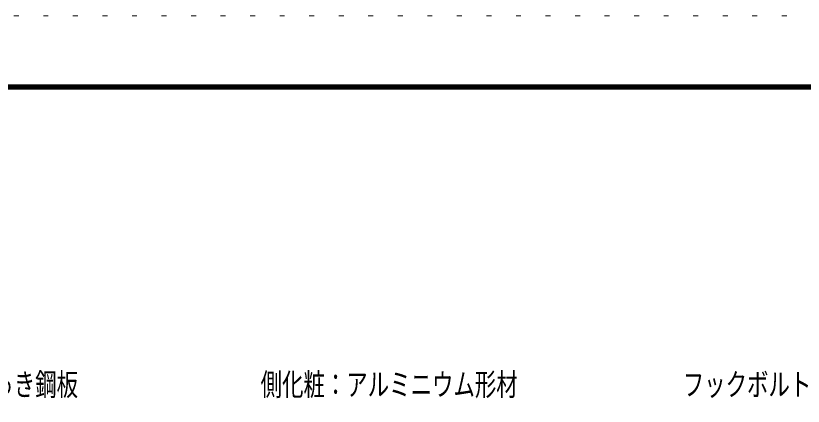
# Model space of a CAD drawing. Units: millimetres, scale not verified. Extents: x -31547 to 31550, y -14700 to 14700.
# Drawn here: x 21905 to 28304, y 11530 to 14700 of the extents above; entities that cross this region are included whole.
import ezdxf
from ezdxf.enums import TextEntityAlignment as Align

# ---------------------------------------------------------------- set-up
doc = ezdxf.new("R2010")
doc.units = ezdxf.units.MM
doc.header["$LTSCALE"] = 80
doc.linetypes.add('USER4', pattern=[3, 0.5, -2.5])
for name, color, linetype, lineweight in [('0-A_2-52DIM', 3, 'Continuous', 18), ('0-C_F-F1PAPER', 5, 'Continuous', 18), ('0-D_F-E_J_ADD', 5, 'USER4', 18)]:
    doc.layers.add(name, color=color, linetype=linetype, lineweight=lineweight)
doc.styles.add('ＭＳ ゴシック', font='')
doc.styles.get('ＭＳ ゴシック').set_extended_font_data('MS Gothic')

msp = doc.modelspace()

# ---------------------------------------------------------------- linework, layer by layer
at = {"layer": '0-C_F-F1PAPER'}
for points in [[(30849.95, -14000), (30849.95, 14140), (-9330.05, 14140), (-9330.05, -14000)], [(30846.45, -13996.5), (30846.45, 14136.5), (-9326.55, 14136.5), (-9326.55, -13996.5)], [(30842.95, -13993), (-9323.05, -13993), (-9323.05, 14133), (30842.95, 14133)], [(30839.45, -13989.5), (30839.45, 14129.5), (-9319.55, 14129.5), (-9319.55, -13989.5)], [(30835.95, -13986), (-9316.05, -13986), (-9316.05, 14126), (30835.95, 14126)], [(30832.45, -13982.5), (30832.45, 14122.5), (-9312.55, 14122.5), (-9312.55, -13982.5)], [(30828.95, -13979), (-9309.05, -13979), (-9309.05, 14119), (30828.95, 14119)], [(30825.45, -13975.5), (30825.45, 14115.5), (-9305.55, 14115.5), (-9305.55, -13975.5)], [(30821.95, -13972), (30821.95, 14112), (-9302.05, 14112), (-9302.05, -13972)], [(30818.45, -13968.5), (30818.45, 14108.5), (-9298.55, 14108.5), (-9298.55, -13968.5)], [(30814.95, -13965), (-9295.05, -13965), (-9295.05, 14105), (30814.95, 14105)]]:
    msp.add_lwpolyline(points, close=True, dxfattribs=at)
at = {"layer": '0-D_F-E_J_ADD'}
msp.add_lwpolyline([(31549.95, -14700), (-10030.05, -14700), (-10030.05, 14700), (31549.95, 14700)], close=True, dxfattribs=at)

# ---------------------------------------------------------------- texts
at = {"layer": '0-A_2-52DIM', "color": 7, "style": 'ＭＳ ゴシック', "width": 0.7}
for s, p in [('母屋：塗装溶融亜鉛めっき鋼板', (19974.83, 11560.78)), ('側化粧：アルミニウム形材', (23894.84, 11560.78)), ('フックボルト：Ｍ６×５０Ｌ', (27324.84, 11560.78))]:
    msp.add_text(s, height=182.3, dxfattribs=at).set_placement(p, align=Align.BOTTOM_LEFT)

doc.saveas('drawing.dxf')
